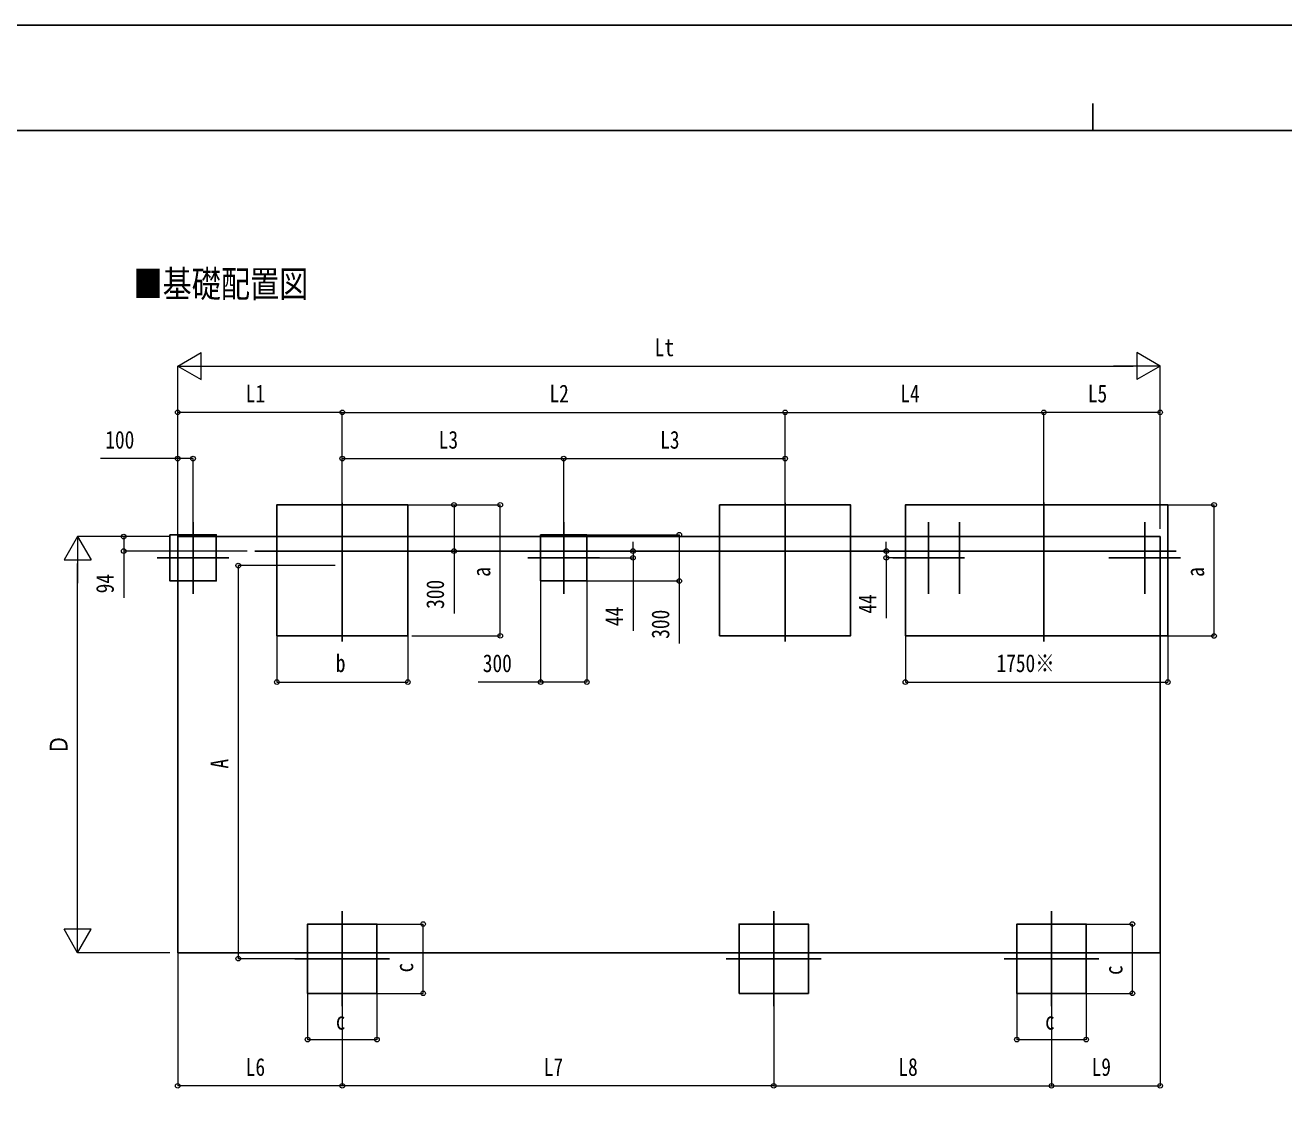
# Model space of a CAD drawing. Units: millimetres, scale not verified. Extents: x -14718 to 14718, y -10397 to 10401.
# Drawn here: x -6946 to 1223, y 3389 to 10401 of the extents above; entities that cross this region are included whole.
import ezdxf
from ezdxf.enums import TextEntityAlignment as Align

# ---------------------------------------------------------------- set-up
doc = ezdxf.new("R2010")
doc.units = ezdxf.units.MM
doc.header["$LTSCALE"] = 50
for name, color, linetype in [('0-2_USER1', 3, 'Continuous'), ('0-4_YKK_12', 2, 'Continuous'), ('0-6_YKK_A1', 4, 'Continuous'), ('0-8_YKK_ZWAK', 7, 'Continuous')]:
    doc.layers.add(name, color=color, linetype=linetype)
doc.layers.add('0-7_YKK_D', color=6, linetype='Continuous', lineweight=18)
doc.styles.add('ＭＳ ゴシック', font='')
doc.styles.get('ＭＳ ゴシック').set_extended_font_data('MS Gothic')

msp = doc.modelspace()

# ---------------------------------------------------------------- linework, layer by layer
at = {"layer": '0-4_YKK_12'}
for p, q in [((-4887.93, 7301.83), (-4887.93, 6400.73)), ((-2013.93, 7301.83), (-2013.93, 6400.73)), ((-334.6, 7303.58), (-334.6, 6402.48)), ((-5855.93, 7176.88), (-5855.93, 6711.88)), ((-3450.93, 7176.88), (-3450.93, 6711.88)), ((-1082.91, 7176.88), (-1082.91, 6711.88)), ((-882.92, 7176.88), (-882.92, 6711.88)), ((320.07, 7176.88), (320.07, 6711.88)), ((-6088.43, 6944.38), (-5623.43, 6944.38)), ((-5454.39, 6988.38), (522.95, 6988.38)), ((-3683.43, 6944.38), (-3218.43, 6944.38)), ((-850.2, 6944.38), (-1315.2, 6944.38)), ((552.57, 6944.38), (87.57, 6944.38)), ((-4887.93, 4650.9), (-4887.93, 4035.9)), ((-2087.93, 4650.9), (-2087.93, 4035.9)), ((-284.93, 4650.9), (-284.93, 4035.9)), ((-5195.43, 4343.4), (-4580.43, 4343.4)), ((-2395.43, 4343.4), (-1780.43, 4343.4)), ((22.57, 4343.4), (-592.43, 4343.4))]:
    msp.add_line(p, q, dxfattribs=at)
at = {"layer": '0-6_YKK_A1'}
for p, q in [((-5955.93, 7082.38), (420.07, 7082.38)), ((-5955.93, 7082.38), (-5955.93, 4382.38)), ((420.07, 7082.38), (420.07, 4382.38)), ((420.07, 4382.38), (-5955.93, 4382.38))]:
    msp.add_line(p, q, dxfattribs=at)
for points in [[(-5312.73, 6438.38), (-4462.73, 6438.38), (-4462.73, 7288.38), (-5312.73, 7288.38)], [(-2438.73, 6438.38), (-1588.73, 6438.38), (-1588.73, 7288.38), (-2438.73, 7288.38)], [(-1233.7, 6438.38), (470.07, 6438.38), (470.07, 7288.38), (-1233.7, 7288.38)], [(-6005.93, 7094.38), (-5705.93, 7094.38), (-5705.93, 6794.38), (-6005.93, 6794.38)], [(-3600.93, 7094.38), (-3300.93, 7094.38), (-3300.93, 6794.38), (-3600.93, 6794.38)], [(-5112.93, 4118.4), (-4662.93, 4118.4), (-4662.93, 4568.4), (-5112.93, 4568.4)], [(-2312.93, 4118.4), (-1862.93, 4118.4), (-1862.93, 4568.4), (-2312.93, 4568.4)], [(-59.93, 4118.4), (-509.93, 4118.4), (-509.93, 4568.4), (-59.93, 4568.4)]]:
    msp.add_lwpolyline(points, close=True, dxfattribs=at)
at = {"layer": '0-7_YKK_D', "color": 1}
for p, q in [((-5955.93, 8188.38), (-5804.37, 8275.88)), ((-5804.37, 8100.88), (-5804.37, 8275.88)), ((420.07, 8188.38), (268.52, 8275.88)), ((268.52, 8275.88), (268.52, 8100.88)), ((-5955.93, 7132.38), (-5955.93, 8189.38)), ((-5955.93, 8188.38), (-5804.37, 8100.88)), ((-5955.93, 8188.38), (-5652.82, 8188.38)), ((-5780.93, 8188.38), (245.07, 8188.38)), ((420.07, 8188.38), (116.96, 8188.38)), ((420.07, 8188.38), (268.52, 8100.88)), ((420.07, 7132.38), (420.07, 8189.38)), ((-5955.93, 7133.38), (-5955.93, 7889.38)), ((-4887.93, 7888.38), (-5955.93, 7888.38)), ((-4887.93, 7363.95), (-4887.93, 7889.38)), ((-4887.93, 7363.95), (-4887.93, 7889.38)), ((-4887.93, 7888.38), (-2013.93, 7888.38)), ((-2013.93, 7362.1), (-2013.93, 7889.38)), ((-334.6, 7362.1), (-334.6, 7889.38)), ((420.07, 7888.38), (-334.6, 7888.38)), ((420.07, 7132.38), (420.07, 7889.38)), ((-4442, 7288.38), (-3861.73, 7288.38)), ((-3862.73, 6438.38), (-3862.73, 7288.38)), ((471.07, 7288.38), (771.07, 7288.38)), ((770.07, 6437.38), (770.07, 7288.38)), ((-6605.93, 7082.38), (-6693.43, 6930.82)), ((-6005.93, 7082.38), (-6606.93, 7082.38)), ((-6605.93, 7082.38), (-6518.43, 6930.82)), ((-6605.93, 7082.38), (-6605.93, 6779.27)), ((-6005.93, 7082.38), (-6306.93, 7082.38)), ((-5505.23, 6988.38), (-6306.93, 6988.38)), ((-6693.43, 6930.82), (-6518.43, 6930.82)), ((-6605.93, 4557.38), (-6605.93, 6907.38)), ((-5312.73, 6439.3), (-5312.73, 6137.38)), ((-4462.73, 6437.38), (-4462.73, 6137.38)), ((-4436.91, 6438.38), (-3861.73, 6438.38)), ((-1233.7, 6437.38), (-1233.7, 6137.38)), ((470.07, 6437.38), (470.07, 6137.38)), ((471.07, 6437.38), (771.07, 6437.38)), ((-5312.73, 6138.38), (-4462.73, 6138.38)), ((-1233.7, 6138.38), (470.07, 6138.38)), ((-6605.93, 4382.38), (-6605.93, 4685.48)), ((-6605.93, 4382.38), (-6693.43, 4533.93)), ((-6518.43, 4533.93), (-6693.43, 4533.93)), ((-6605.93, 4382.38), (-6518.43, 4533.93)), ((-6005.93, 4382.38), (-6606.93, 4382.38))]:
    msp.add_line(p, q, dxfattribs=at)
at = {"layer": '0-7_YKK_D'}
for p, q in [((-2013.93, 7303.83), (-2013.93, 7889.38)), ((-2013.93, 7888.38), (-334.6, 7888.38)), ((-334.6, 7304.58), (-334.6, 7889.38)), ((-5955.93, 7083.38), (-5955.93, 7589.38)), ((-5855.93, 7177.88), (-5855.93, 7589.38)), ((-4887.93, 7302.83), (-4887.93, 7589.38)), ((-4887.93, 7588.38), (-3450.93, 7588.38)), ((-3450.93, 7177.88), (-3450.93, 7589.38)), ((-3450.93, 7177.88), (-3450.93, 7589.38)), ((-3450.93, 7588.38), (-2013.93, 7588.38)), ((-2013.93, 7302.83), (-2013.93, 7589.38)), ((-4461.73, 7288.38), (-4161.73, 7288.38)), ((-3299.93, 7094.38), (-2699.93, 7094.38)), ((-3000.93, 6988.38), (-3000.93, 7047.88)), ((-1357.64, 6988.38), (-1357.64, 7047.88)), ((-3217.43, 6944.38), (-2999.93, 6944.38)), ((-3000.93, 6988.38), (-3000.93, 6944.38)), ((-3000.93, 6944.38), (-3000.93, 6471.63)), ((-1316.2, 6944.38), (-1358.64, 6944.38)), ((-1357.64, 6988.38), (-1357.64, 6944.38)), ((-1357.64, 6944.38), (-1357.64, 6552.38)), ((-4933.63, 6894.38), (-5563.73, 6894.38)), ((-5562.73, 6894.38), (-5562.73, 4343.41)), ((-3600.93, 6793.38), (-3600.93, 6137.38)), ((-3300.93, 6793.38), (-3300.93, 6137.38)), ((-3299.93, 6794.38), (-2699.93, 6794.38)), ((-4661.93, 4568.4), (-4361.93, 4568.4)), ((-4362.93, 4118.4), (-4362.93, 4568.4)), ((-58.93, 4568.4), (241.07, 4568.4)), ((240.07, 4118.4), (240.07, 4568.4)), ((-5955.93, 4381.38), (-5955.93, 3517.4)), ((-5159.32, 4343.41), (-5563.73, 4343.41)), ((420.07, 4381.38), (420.07, 3517.4)), ((-5112.93, 4117.4), (-5112.93, 3817.4)), ((-4662.93, 4117.4), (-4662.93, 3817.4)), ((-4661.93, 4118.4), (-4361.93, 4118.4)), ((-509.93, 4117.4), (-509.93, 3817.4)), ((-59.93, 4117.4), (-59.93, 3817.4)), ((-58.93, 4118.4), (241.07, 4118.4)), ((-4887.93, 4034.9), (-4887.93, 3517.4)), ((-4887.93, 4034.9), (-4887.93, 3517.4)), ((-2087.93, 4034.9), (-2087.93, 3517.4)), ((-2087.93, 4034.9), (-2087.93, 3517.4)), ((-284.93, 4034.9), (-284.93, 3517.4)), ((-284.93, 4034.9), (-284.93, 3517.4)), ((-5112.93, 3818.4), (-4662.93, 3818.4)), ((-509.93, 3818.4), (-59.93, 3818.4)), ((-4887.93, 3518.4), (-5955.93, 3518.4)), ((-2087.93, 3518.4), (-4887.93, 3518.4)), ((-2087.93, 3518.4), (-284.93, 3518.4)), ((-284.93, 3518.4), (420.07, 3518.4))]:
    msp.add_line(p, q, dxfattribs=at)
for points in [[(-5855.93, 7588.38), (-5955.93, 7588.38), (-6455.93, 7588.38)], [(-4162.73, 7288.38), (-4162.73, 6988.38), (-4162.73, 6583.28)], [(-2700.93, 7094.38), (-2700.93, 6794.38), (-2700.93, 6389.28)], [(-3300.93, 6138.38), (-3600.93, 6138.38), (-4006.03, 6138.38)]]:
    msp.add_lwpolyline(points, dxfattribs=at)
at = {"layer": '0-7_YKK_D', "color": 1}
msp.add_lwpolyline([(-6305.93, 7082.38), (-6305.93, 6988.38), (-6305.93, 6684.08)], dxfattribs=at)
for centre in [(-5955.93, 7888.38), (-4887.93, 7888.38), (-4887.93, 7888.38), (-2013.93, 7888.38), (-334.6, 7888.38), (420.07, 7888.38), (-3862.73, 7288.38), (770.07, 7288.38), (-6305.93, 7082.38), (-6305.93, 6988.38), (-3862.73, 6438.38), (770.07, 6437.38), (-5312.73, 6138.38), (-4462.73, 6138.38), (-1233.7, 6138.38), (470.07, 6138.38)]:
    msp.add_circle(centre, 14.88, dxfattribs=at)
at = {"layer": '0-7_YKK_D'}
for centre in [(-2013.93, 7888.38), (-334.6, 7888.38), (-5955.93, 7588.38), (-5855.93, 7588.38), (-4887.93, 7588.38), (-3450.93, 7588.38), (-3450.93, 7588.38), (-2013.93, 7588.38), (-4162.73, 7288.38), (-2700.93, 7094.38), (-4162.73, 6988.38), (-3000.93, 6988.38), (-3000.93, 6944.38), (-1357.64, 6988.38), (-1357.64, 6944.38), (-5562.73, 6894.38), (-2700.93, 6794.38), (-3600.93, 6138.38), (-3300.93, 6138.38), (-4362.93, 4568.4), (240.07, 4568.4), (-5562.73, 4343.41), (-4362.93, 4118.4), (240.07, 4118.4), (-5112.93, 3818.4), (-4662.93, 3818.4), (-509.93, 3818.4), (-59.93, 3818.4), (-5955.93, 3518.4), (-4887.93, 3518.4), (-4887.93, 3518.4), (-2087.93, 3518.4), (-2087.93, 3518.4), (-284.93, 3518.4), (-284.93, 3518.4), (420.07, 3518.4)]:
    msp.add_circle(centre, 14.88, dxfattribs=at)
at = {"layer": '0-8_YKK_ZWAK'}
for p, q in [((-17.43, 9893.4), (-17.43, 9718.4)), ((13632.57, 9718.4), (-13667.43, 9718.4))]:
    msp.add_line(p, q, dxfattribs=at)
msp.add_lwpolyline([(-14717.5, -10389.1), (14717.5, -10389.1), (14717.5, 10400.9), (-14717.5, 10400.9)], close=True, dxfattribs=at)

# ---------------------------------------------------------------- texts
at = {"layer": '0-2_USER1', "style": 'ＭＳ ゴシック', "width": 0.8}
msp.add_text('■基礎配置図', height=173.2, dxfattribs=at).set_placement((-6242.71, 8583.6), align=Align.BOTTOM_LEFT)
at = {"layer": '0-7_YKK_D', "color": 1, "style": 'ＭＳ ゴシック', "width": 0.8}
for s, p in [('Lt', (-2860.33, 8218.38)), ('L1', (-5514.33, 7918.38)), ('L2', (-3543.33, 7918.38)), ('L5', (-49.66, 7918.38)), ('b', (-4929.73, 6168.38)), ('1750※', (-642.22, 6168.38))]:
    msp.add_text(s, height=115.5, dxfattribs=at).set_placement(p, align=Align.BOTTOM_LEFT)
at = {"layer": '0-7_YKK_D', "style": 'ＭＳ ゴシック', "width": 0.8}
for s, p in [('L4', (-1266.66, 7918.38)), ('100', (-6425.93, 7618.38)), ('L3', (-4261.83, 7618.38)), ('L3', (-2824.83, 7618.38)), ('300', (-3976.03, 6168.38)), ('c', (-4929.93, 3848.4)), ('c', (-326.93, 3848.4)), ('L6', (-5514.33, 3548.4)), ('L7', (-3580.33, 3548.4)), ('L8', (-1278.83, 3548.4)), ('L9', (-24.83, 3548.4))]:
    msp.add_text(s, height=115.5, dxfattribs=at).set_placement(p, align=Align.BOTTOM_LEFT)
at = {"layer": '0-7_YKK_D', "color": 1, "style": 'ＭＳ ゴシック', "width": 0.8}
for s, p in [('a', (-3892.73, 6821.38)), ('a', (740.07, 6820.88)), ('94', (-6335.93, 6714.08)), ('Ｄ', (-6635.93, 5669.38))]:
    msp.add_text(s, height=115.5, rotation=90, dxfattribs=at).set_placement(p, align=Align.BOTTOM_LEFT)
at = {"layer": '0-7_YKK_D', "style": 'ＭＳ ゴシック', "width": 0.8}
for s, p in [('300', (-4192.73, 6613.28)), ('44', (-1387.64, 6582.38)), ('44', (-3030.93, 6501.63)), ('300', (-2730.93, 6419.28)), ('A', (-5592.73, 5576.89)), ('c', (-4392.93, 4253.88)), ('c', (210.07, 4237.49))]:
    msp.add_text(s, height=115.5, rotation=90, dxfattribs=at).set_placement(p, align=Align.BOTTOM_LEFT)

doc.saveas('drawing.dxf')
